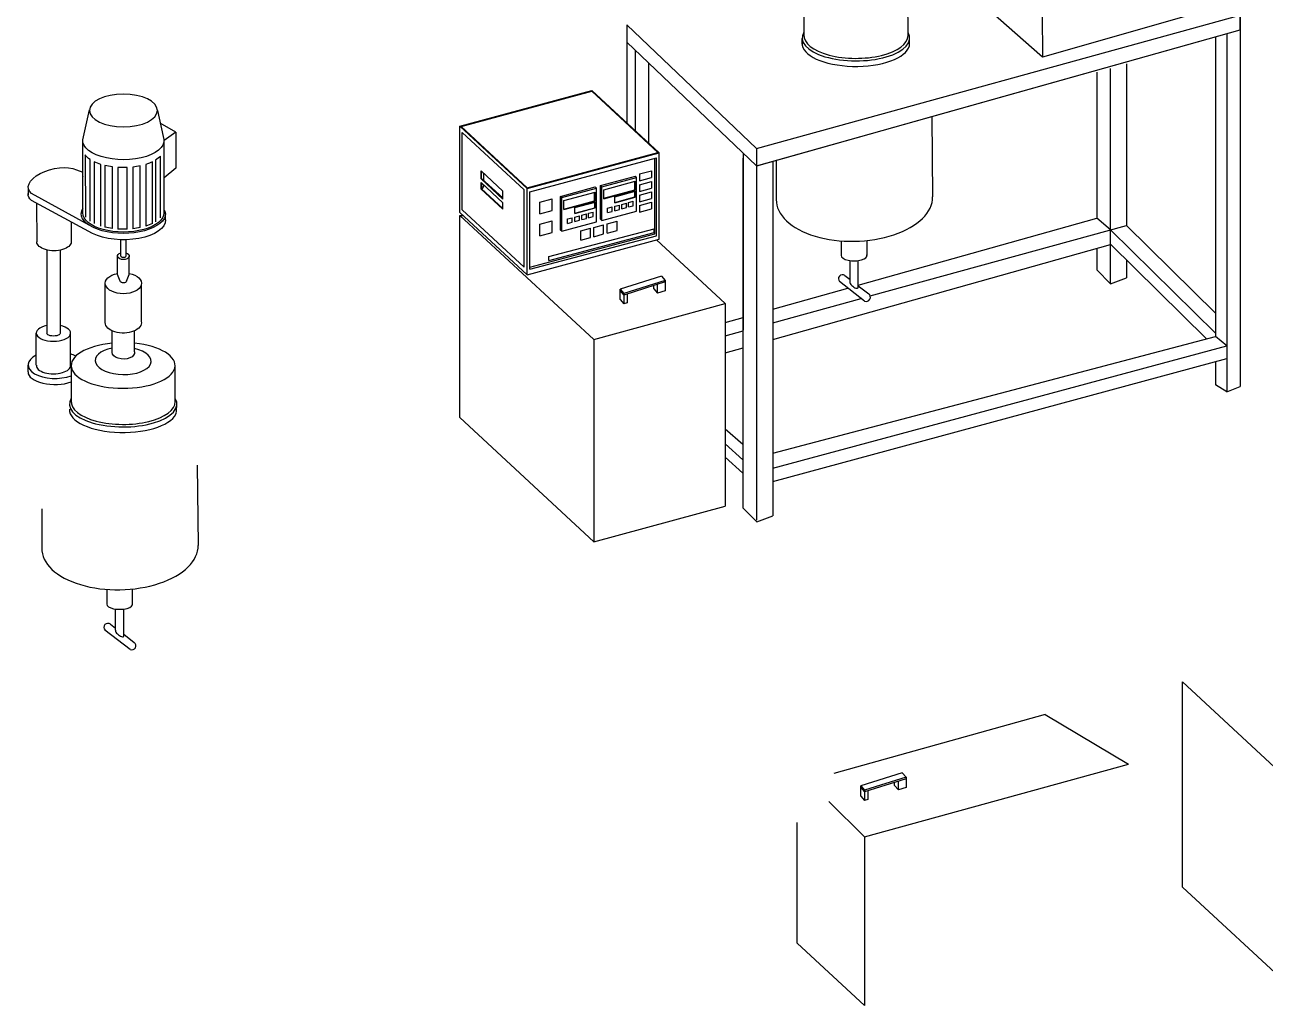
# Model space of a CAD drawing. Extents: x -739 to 2340, y -608 to 1653.
# Drawn here: x -699 to 831, y -608 to 609 of the extents above; entities that cross this region are included whole.
import ezdxf

# ---------------------------------------------------------------- set-up
doc = ezdxf.new("R2010")
doc.units = 0
doc.header["$MEASUREMENT"] = 0

msp = doc.modelspace()

# ---------------------------------------------------------------- linework, layer by layer
at = {"linetype": 'Continuous'}
for p, q in [((390.6, 595.4), (390.2, 640.5)), ((262, 618.7), (262.1, 595.4)), ((556.2, 622.9), (556.4, 568.8)), ((800.4, 620.4), (800.3, 162.7)), ((43.4, 608.6), (43.4, 486.9)), ((419.8, 495.5), (800.4, 602.6)), ((784, 598), (783.9, 156.2)), ((259.9, 584.8), (259.9, 591.8)), ((260.4, 588.8), (260.4, 588.8)), ((260.4, 588.8), (260.4, 588.8)), ((392.2, 582.6), (392.5, 593.3)), ((770, 594.1), (769.9, 224.4)), ((53.9, 577.1), (53.7, 478.2)), ((70.7, 462.6), (70.7, 561.2)), ((640.4, 289.2), (640.2, 554.9)), ((660.1, 560.6), (660, 361.3)), ((623.3, 550.2), (623.3, 370.4)), ((-162.4, 483.8), (0.4, 527.7)), ((-160.8, 483.4), (0.3, 526.8)), ((81.9, 451.2), (0.3, 526.8)), ((83.4, 450.9), (0.4, 527.7)), ((-626.6, 470.4), (-619.5, 503.7)), ((-535.6, 503), (-528.5, 470.8)), ((203.8, 434.7), (419.8, 495.5)), ((-512.9, 476.3), (-532.3, 487.2)), ((-512.9, 476.3), (-527.3, 465.8)), ((-512.9, 476.3), (-512.9, 431.8)), ((-79.5, 407), (-162.4, 483.8)), ((-162.4, 377.2), (-162.4, 483.8)), ((-79.2, 407.8), (-160.8, 483.4)), ((-83.2, 405.2), (-159.6, 475.9)), ((-159.6, 380.5), (-159.6, 475.9)), ((-627.6, 376.6), (-627.6, 465.8)), ((-527.3, 376.6), (-527.3, 465.8)), ((-79.5, 407), (83.4, 450.9)), ((-79.2, 407.8), (81.9, 451.2)), ((-75.9, 402.8), (80, 444.8)), ((78.2, 350.7), (78.2, 444.3)), ((80, 348.6), (80, 444.8)), ((83.4, 344.3), (83.4, 450.9)), ((187, 450.4), (186.9, 13)), ((186.9, 444.1), (186.9, 13)), ((203.8, -2), (203.8, 456.3)), ((-635.4, 429.9), (-627.6, 426.8)), ((-512.9, 431.8), (-527.3, 420)), ((59.3, 424.7), (74, 428.7)), ((74, 428.7), (74, 420.4)), ((223.8, 440.4), (223.7, 3.2)), ((-109.5, 403.6), (-136.3, 428.4)), ((-136.3, 418.6), (-136.3, 428.4)), ((-136.3, 419.2), (-135.5, 419.2)), ((-109.5, 393.8), (-136.3, 418.6)), ((-109.5, 389.2), (-136.3, 414)), ((-136.3, 406.1), (-136.3, 414)), ((-135.5, 419.2), (-135.5, 427.7)), ((-109.5, 395.1), (-135.5, 419.2)), ((-135.5, 413.3), (-135.5, 406.2)), ((-132.9, 416.8), (-132.9, 424.8)), ((11.2, 410.4), (54.1, 422)), ((12.7, 408.9), (55.6, 420.5)), ((15.3, 405.3), (54, 415.7)), ((53.3, 405), (53.3, 415.6)), ((54, 404.6), (54, 415.7)), ((55.6, 420.5), (54.1, 422)), ((55.6, 378.9), (55.6, 420.5)), ((59.3, 424.7), (59.3, 416.4)), ((59.3, 416.4), (74, 420.4)), ((59.3, 411.5), (74, 415.4)), ((74, 415.4), (74, 407.2)), ((-694.9, 407.8), (-694.9, 399.1)), ((-615.1, 359), (-691, 400.7)), ((-109.5, 381.3), (-136.3, 406.1)), ((-109.5, 382.2), (-135.5, 406.2)), ((-132.9, 409.7), (-132.9, 410.9)), ((-109.5, 393.8), (-109.5, 403.6)), ((-83.2, 309.7), (-83.2, 405.2)), ((-79.5, 300.4), (-79.5, 407)), ((-75.9, 307.3), (-75.9, 402.8)), ((-38.2, 397.1), (4.7, 408.7)), ((-36.7, 395.6), (6.3, 407.2)), ((-34.1, 392), (4.6, 402.4)), ((3.9, 391.7), (3.9, 402.2)), ((4.6, 391.3), (4.6, 402.4)), ((6.3, 407.2), (4.7, 408.7)), ((6.3, 365.6), (6.3, 407.2)), ((11.2, 368.8), (11.2, 410.4)), ((12.7, 408.9), (11.2, 410.4)), ((12.7, 367.3), (12.7, 408.9)), ((15.3, 394.2), (15.3, 405.3)), ((15.3, 394.8), (53.3, 405)), ((15.3, 394.2), (54, 404.6)), ((28.7, 396.6), (54, 403.4)), ((53.5, 396.4), (53.5, 403.3)), ((54, 396.1), (54, 403.4)), ((59.3, 411.5), (59.3, 403.2)), ((59.3, 403.2), (74, 407.2)), ((59.3, 398.7), (74, 402.6)), ((59.3, 398.7), (59.3, 390.4)), ((74, 402.6), (74, 394.4)), ((-615.4, 351.3), (-691, 392.1)), ((-684.6, 388.6), (-684.3, 341)), ((-109.5, 381.3), (-109.5, 389.2)), ((-63.8, 390), (-48.7, 394.1)), ((-63.8, 375.7), (-63.8, 390)), ((-48.7, 379.8), (-48.7, 394.1)), ((-38.2, 355.5), (-38.2, 397.1)), ((-36.7, 395.6), (-38.2, 397.1)), ((-36.7, 354), (-36.7, 395.6)), ((-34.1, 380.9), (-34.1, 392)), ((-34.1, 381.5), (3.9, 391.7)), ((-34.1, 380.9), (4.6, 391.3)), ((-20.7, 383.3), (4.6, 390.1)), ((-20.7, 376), (-20.7, 383.3)), ((-20.7, 376.4), (4.1, 383.1)), ((-20.7, 376), (4.6, 382.8)), ((4.1, 383.1), (4.1, 390)), ((4.6, 382.8), (4.6, 390.1)), ((19.8, 382.5), (25.4, 384)), ((25.4, 378.5), (25.4, 384)), ((28.7, 389.3), (28.7, 396.6)), ((28.7, 389.7), (53.5, 396.4)), ((28.7, 389.3), (54, 396.1)), ((28.8, 384.9), (34.5, 386.4)), ((28.8, 379.4), (28.8, 384.9)), ((34.5, 381), (34.5, 386.4)), ((37.4, 387.2), (43, 388.7)), ((37.4, 381.8), (37.4, 387.2)), ((37.4, 381.8), (43, 383.3)), ((43, 383.3), (43, 388.7)), ((45.7, 389.5), (51.4, 391)), ((45.7, 384), (45.7, 389.5)), ((45.7, 384), (51.4, 385.5)), ((51.4, 385.5), (51.4, 391)), ((59.3, 390.4), (74, 394.4)), ((59.3, 386), (74, 389.9)), ((59.3, 386), (59.3, 377.7)), ((74, 389.9), (74, 381.7)), ((-525.4, 368.1), (-525.4, 376)), ((-79.5, 300.4), (-162.4, 377.2)), ((-79.5, 300.4), (-162.4, 377.2)), ((-162.4, 124.3), (-162.4, 373.6)), ((2.8, 220.6), (-162.4, 373.6)), ((-162.4, 373.6), (-158.6, 373.6)), ((-83.2, 309.7), (-159.6, 380.5)), ((-63.8, 375.7), (-48.7, 379.8)), ((-29.6, 369.2), (-24, 370.7)), ((-29.6, 363.7), (-29.6, 369.2)), ((-24, 365.2), (-24, 370.7)), ((-20.6, 371.6), (-14.9, 373.1)), ((-20.6, 366.1), (-20.6, 371.6)), ((-20.6, 366.1), (-14.9, 367.7)), ((-14.9, 367.7), (-14.9, 373.1)), ((-12, 373.9), (-6.3, 375.4)), ((-12, 368.4), (-12, 373.9)), ((-12, 368.4), (-6.3, 370)), ((-6.3, 370), (-6.3, 375.4)), ((-3.7, 376.2), (2, 377.7)), ((-3.7, 370.7), (-3.7, 376.2)), ((-3.7, 370.7), (2, 372.2)), ((2, 372.2), (2, 377.7)), ((12.7, 367.3), (11.2, 368.8)), ((12.7, 367.3), (55.6, 378.9)), ((19.8, 377), (19.8, 382.5)), ((19.8, 377), (25.4, 378.5)), ((28.8, 379.4), (34.5, 381)), ((59.3, 377.7), (74, 381.7)), ((640.4, 355.9), (623.3, 370.4)), ((-641.9, 365.6), (-642, 341)), ((-63.8, 362.7), (-48.7, 366.8)), ((-63.8, 348.4), (-63.8, 362.7)), ((-63.8, 348.4), (-48.7, 352.5)), ((-52.8, 322.8), (77.4, 357.2)), ((-52.8, 318), (77.4, 352.5)), ((-48.7, 352.5), (-48.7, 366.8)), ((-36.7, 354), (-38.2, 355.5)), ((-36.7, 354), (6.3, 365.6)), ((-29.6, 363.7), (-24, 365.2)), ((-13.3, 354.5), (-1.2, 357.7)), ((-13.3, 343), (-13.3, 354.5)), ((-1.2, 346.3), (-1.2, 357.7)), ((3, 358.9), (15, 362.1)), ((3, 347.4), (3, 358.9)), ((15, 350.7), (15, 362.1)), ((19.5, 363.3), (31.6, 366.6)), ((19.5, 351.9), (19.5, 363.3)), ((19.5, 351.9), (31.6, 355.1)), ((31.6, 355.1), (31.6, 366.6)), ((77.4, 352.5), (77.4, 357.2)), ((769.9, 228.2), (640.3, 355.9)), ((769.9, 253), (660, 361.3)), ((-580.7, 323.6), (-580.7, 343.6)), ((-574.2, 323.6), (-574.2, 343.6)), ((-79.5, 300.4), (83.4, 344.3)), ((-75.9, 309.9), (78.2, 350.7)), ((-75.9, 307.3), (80, 348.6)), ((-13.3, 343), (-1.2, 346.3)), ((3, 347.4), (15, 350.7)), ((165, 265.1), (80.4, 343.5)), ((223.7, 220.7), (640.3, 337.9)), ((308, 342.3), (308, 324.1)), ((340, 324.1), (340, 342.8)), ((758.6, 221.4), (640.3, 338)), ((-671.8, 330.9), (-671.8, 246.6)), ((-655.6, 330.6), (-655.6, 246.8)), ((-584.7, 300.9), (-584.7, 323.6)), ((-570.2, 300.9), (-570.2, 323.6)), ((-52.8, 318), (-52.8, 322.8)), ((623.3, 333.1), (623.3, 306.6)), ((319, 292.1), (319, 318)), ((328.9, 284.3), (328.9, 318)), ((623.3, 306.6), (640.4, 289.2)), ((660, 318.5), (660, 296.8)), ((-581.3, 292.4), (-584.7, 300.9)), ((-573.5, 292.6), (-570.2, 300.9)), ((86.4, 298.8), (35.2, 282.7)), ((91, 293.5), (39.8, 277.4)), ((91, 291.5), (39.8, 275.4)), ((86.4, 298.8), (91, 293.5)), ((91, 293.5), (91, 280.5)), ((337, 268), (305.9, 292)), ((312.5, 299.4), (319, 294.5)), ((640.4, 289.2), (660, 296.8)), ((-599.8, 241.4), (-599.8, 289.8)), ((-555.3, 243), (-555.3, 288.3)), ((35.2, 269.9), (35.2, 282.7)), ((35.2, 282.7), (39.8, 277.4)), ((35.2, 280.7), (39.8, 275.4)), ((39.8, 277.4), (39.8, 264.5)), ((44, 276.7), (44, 265.8)), ((77, 283), (77, 287)), ((77, 283), (81.6, 277.6)), ((81.6, 277.6), (81.6, 288.5)), ((91, 280.6), (81.6, 277.6)), ((328.9, 286.9), (342, 276.9)), ((2.8, 220.6), (165, 265.1)), ((35.2, 269.9), (39.8, 264.5)), ((44, 265.8), (39.8, 264.5)), ((165, 265.1), (164.9, 15)), ((-671.8, 246.6), (-671.8, 228)), ((-655.6, 246.8), (-655.6, 228)), ((-591.4, 204.5), (-591.4, 231.3)), ((-563.7, 205.5), (-563.7, 231.3)), ((-684.9, 188.9), (-684.9, 229)), ((-642.7, 188.2), (-642.7, 228.7)), ((2.8, 220.6), (2.8, -28.8)), ((223.7, 80.6), (769.9, 224.4)), ((783.9, 212.8), (769.9, 224.4)), ((223.7, 61.8), (783.9, 212.8)), ((-695.1, 180.6), (-695.1, 188.9)), ((-642, 188.9), (-641.9, 144)), ((-513.5, 143.9), (-513.8, 189.1)), ((223.7, 45.3), (783.9, 197.3)), ((769.8, 193.5), (769.8, 164.5)), ((783.9, 156.2), (769.8, 164.5)), ((783.9, 156.2), (800.3, 162.7)), ((-511.8, 131.2), (-511.5, 141.8)), ((2.8, -28.8), (-162.4, 124.3)), ((186.9, 91.1), (165, 110.2)), ((186.9, 72), (165, 91.9)), ((186.9, 55.6), (165, 75.6)), ((2.8, -28.8), (164.9, 15)), ((186.9, 13), (204, -4.4)), ((204, -4.4), (223.7, 3.2)), ((-598.1, -87.5), (-598.1, -105.7)), ((-566.1, -105.7), (-566.1, -87.1)), ((-587.1, -137.7), (-587.1, -111.8)), ((-577.1, -145.5), (-577.1, -111.8)), ((-593.5, -130.4), (-587.1, -135.3)), ((-569.1, -161.8), (-600.2, -137.8)), ((-577.1, -142.9), (-564.1, -152.9)), ((729.1, -454.6), (729.1, -201.7)), ((894.4, -354.8), (729.1, -201.7)), ((559.9, -241.8), (298.8, -314.6)), ((559.9, -241.8), (662.5, -303.1)), ((336.7, -392.5), (662.5, -303.1)), ((383.4, -313.6), (332.3, -329.7)), ((388.1, -319), (336.9, -335.1)), ((388.1, -321), (336.9, -337.1)), ((383.4, -313.6), (388.1, -319)), ((388.1, -319), (388.1, -332)), ((332.3, -342.6), (332.3, -329.7)), ((332.3, -329.7), (336.9, -335.1)), ((332.3, -331.7), (336.9, -337.1)), ((336.9, -335.1), (336.9, -347.9)), ((341, -335.8), (341, -346.6)), ((374, -329.4), (374, -325.4)), ((374, -329.4), (378.7, -334.8)), ((378.7, -334.8), (378.7, -323.9)), ((388.1, -331.8), (378.7, -334.8)), ((336.7, -392.5), (292.7, -349)), ((332.3, -342.6), (336.9, -347.9)), ((341, -346.6), (336.9, -347.9)), ((253.8, -523.8), (253.8, -375.1)), ((336.7, -392.5), (336.7, -600.7)), ((894.4, -607.7), (729.1, -454.6)), ((336.7, -600.7), (253.8, -523.8))]:
    msp.add_line(p, q, dxfattribs=at)
for points in [[(765.2, 628.2), (556.4, 568.8), (440, 671.6)], [(43.4, 608.6), (203.6, 456.2), (800.4, 620.4), (765.1, 655.1)], [(43.4, 587.1), (203.6, 434.7), (800.4, 602.6), (800.4, 620.4)], [(419.8, 495.5), (420.8, 396.5)], [(-624.7, 448.2), (-624.1, 371.4)], [(-531.6, 370.5), (-531.6, 446.8)], [(-618.6, 366.5), (-618.5, 442.6)], [(-613.4, 439.7), (-613.4, 363.6)], [(-605.3, 360.4), (-605.3, 436.6)], [(-600.3, 435.2), (-600.3, 359.1), (-600.3, 359.1)], [(-591, 357.4), (-591, 433.5)], [(-584.3, 432.8), (-584.3, 356.7)], [(-572.9, 356.6), (-572.9, 432.7)], [(-565.9, 433.3), (-565.9, 357.1)], [(-556.7, 358.6), (-556.7, 434.7)], [(-549.7, 436.5), (-549.7, 360.4)], [(-541.5, 363.6), (-541.5, 439.7)], [(-537.8, 441.7), (-537.8, 365.6)], [(228, 441.5), (228, 392)], [(328.9, 287.5), (623.3, 370.4)], [(343.8, 274.3), (660.1, 361.3)], [(223.8, 257.9), (316.3, 284)], [(223.8, 241.3), (332.8, 271.2)], [(165, 241.4), (187, 247.6)], [(165, 225.1), (187, 231.1)], [(165, 204.2), (187, 210.4)], [(-486.3, 65.7), (-485.3, -33.3)], [(-678.1, 11.7), (-678.1, -37.9)]]:
    msp.add_lwpolyline(points, dxfattribs=at)
for centre, radius, start, end in [((-620.9, 376.7), 8.65, 140.2741, 185.1821), ((-530.3, 375.9), 4.93, 0.7818, 53.0179), ((309.6, 295.4), 4.99, 53.2722, 222.8642), ((338.9, 272.8), 5.17, 248.2355, 52.8708), ((-596.5, -134.4), 4.99, 53.2722, 222.8642), ((-567.2, -157), 5.17, 248.2355, 52.8708)]:
    msp.add_arc(centre, radius, start, end, dxfattribs=at)
for centre, major_axis, ratio, start_param, end_param in [((326.2, 592.3), (-66.3, 0), 0.424122, 6.024036, 9.668583), ((326.2, 585.5), (-66.3, 0), 0.424122, 6.259538, 9.32422), ((326.3, 595.4), (-64.2, 0), 0.437848, 6.25276, 9.423133), ((-136.3, 417.2), (0, 11.2), 0.407027, 5.454952, 5.562188), ((-136.3, 417.2), (0, 11.2), 0.407027, 3.312293, 3.969826), ((324.4, 394.2), (-96.4, -2.3), 0.543778, 6.257427, 9.424778), ((324, 324.1), (-16, 0), 0.40355, 0, 3.268666), ((323.9, 288.2), (-4.99, 3.92), 0.405638, 0, 3.141593), ((-663.8, 228.5), (-21.1, 0), 0.475749, 5.098306, 10.598839), ((-577.8, 188.5), (-64.1, 0), 0.438681, 4.925206, 10.773055), ((-661.9, 189.3), (-33.1, 0), 0.505724, 5.481701, 8.500701), ((-661.9, 189.3), (-33.1, 0), 0.505724, 10.113991, 10.374174), ((-577.8, 194.2), (34.5, -0.6), 0.488939, 1.9826, 7.440285), ((-663.8, 188.3), (-21.1, 0), 0.475749, 6.227747, 9.492191), ((-662, 180.5), (-33.1, 0), 0.466268, 6.275139, 8.503269), ((-577.8, 140.9), (-66.3, 0), 0.424122, 6.024036, 9.668583), ((-577.7, 144), (-64.2, 0), 0.437848, 6.25276, 9.423133), ((-577.8, 134), (-66.3, 0), 0.424122, 6.259538, 9.32422), ((-581.7, -35.6), (-96.4, -2.3), 0.543778, 6.257427, 9.424778), ((-582.1, -105.7), (-16, 0), 0.40355, 0, 3.268666), ((-582.1, -141.6), (-4.99, 3.92), 0.405638, 0, 3.141593)]:
    msp.add_ellipse(centre, major_axis=major_axis, ratio=ratio, start_param=start_param, end_param=end_param, dxfattribs=at)
at = {"linetype": 'Continuous', "extrusion": (0, 0, -1)}
msp.add_ellipse((-577.5, 503), major_axis=(41.9, 0), ratio=0.482138, dxfattribs=at)
for centre, major_axis, ratio, start_param, end_param in [((-577.5, 465.8), (50.1, 0), 0.46817, 6.067278, 9.622573), ((-577.5, 456.1), (50.1, 0), 0.46817, 2.530044, 2.799667), ((-577.5, 456.1), (50.1, 0), 0.46817, 0.413892, 0.657402), ((-661.2, 414.1), (33.5, 7.9), 0.495965, 2.771898, 5.700692), ((-577.5, 456.1), (50.1, 0), 0.46817, 2.15889, 2.370773), ((-577.5, 456.1), (50.1, 0), 0.46817, 1.844568, 2.044586), ((-577.5, 456.1), (50.1, 0), 0.46817, 1.480271, 1.708607), ((-577.5, 456.1), (50.1, 0), 0.46817, 1.143566, 1.337331), ((-577.5, 456.1), (50.1, 0), 0.46817, 0.771688, 0.98344), ((-661.2, 414.1), (33.5, 7.9), 0.495965, 6.316571, 6.330942), ((-661.2, 405.5), (33.5, 7.9), 0.495965, 2.771898, 3.308551), ((-577.5, 376), (52.1, 0), 0.471139, 6.283185, 9.424778), ((-577.5, 376.6), (50.1, 0), 0.46817, 6.283185, 9.424778), ((-577.5, 368.1), (52.1, 0), 0.471139, 6.283185, 8.670319), ((-577.5, 380), (50.1, 0), 0.46817, 8.127753, 8.327772), ((-577.5, 380), (50.1, 0), 0.46817, 7.763456, 7.991792), ((-577.5, 380), (50.1, 0), 0.46817, 7.426752, 7.620516), ((-577.5, 380), (50.1, 0), 0.46817, 7.05516, 7.266855), ((-663.1, 341), (21.2, 0), 0.521463, 0, 3.141593), ((-577.5, 323.6), (7.21, 0), 0.629408, 5.173417, 10.534546), ((-577.5, 323.6), (3.21, 0), 0.629408, 0, 3.141593), ((-577.5, 289.9), (22.3, 0), 0.578969, 5.041482, 10.666481), ((-577.5, 292.9), (3.94, 0), 0.629408, 6.39604, 9.236078), ((-577.5, 241.4), (22.3, 0), 0.578796, 6.163787, 9.425019), ((-663.7, 228), (8.06, 0), 0.389105, 0, 3.141593), ((-577.5, 204.5), (13.9, 0), 0.578796, 6.163787, 9.425019)]:
    msp.add_ellipse(centre, major_axis=major_axis, ratio=ratio, start_param=start_param, end_param=end_param, dxfattribs=at)

doc.saveas('drawing.dxf')
